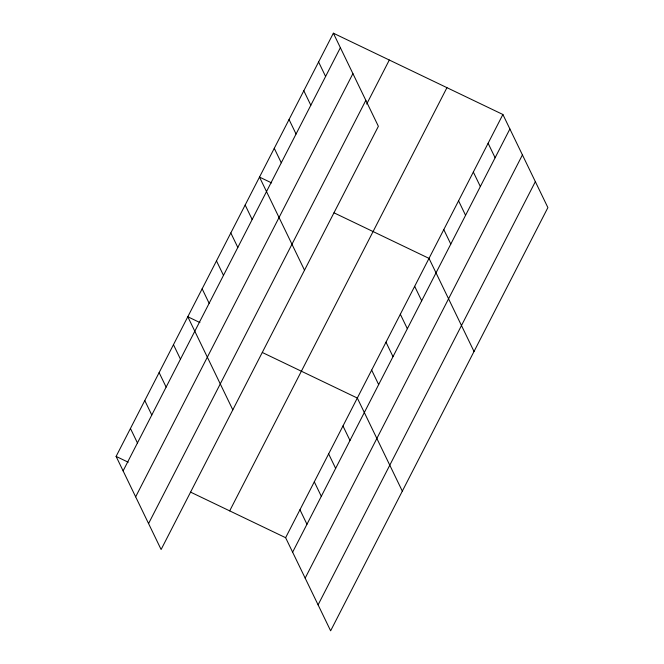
<?xml version="1.0" encoding="UTF-8"?>
<svg xmlns="http://www.w3.org/2000/svg" width="664" height="664" viewBox="0 0 664 664"><rect width="100%" height="100%" fill="white"/><g stroke="black" fill="none" stroke-linecap="round" stroke-linejoin="round"><path stroke-width="1" d="M333.369 33.2L378.38 126.301L161.111 549.51L116.109 456.409L333.369 33.2L502.889 114.49L547.891 207.591L330.63 630.8L285.62 537.699L190.643 492.149M123.106 470.892L340.375 47.684M135.647 496.83L352.916 73.621M148.57 523.564L365.839 100.355M366.686 104.09L389.311 60.026M229.686 510.873L446.947 87.665M285.62 537.699L502.889 114.49M292.625 552.182L509.886 128.974M305.166 578.12L522.427 154.911M318.089 604.854L535.35 181.645M271.618 182.907L259.499 177.089L304.51 270.19M334.033 212.829L429.019 258.379L474.021 351.48M199.922 322.563L187.804 316.753L232.815 409.854M262.338 352.493L357.323 398.043L402.326 491.144M116.109 456.409L128.227 462.219M488.115 143.266L495.112 157.75M473.341 172.051L480.338 186.526M458.567 200.827L465.564 215.302M443.793 229.603L450.79 244.086M318.596 61.976L325.601 76.46M414.676 286.317L421.673 300.792M303.822 90.76L310.827 105.236M400.334 314.246L407.339 328.721M289.048 119.537L296.053 134.012M386 342.176L392.997 356.659M274.273 148.313L281.279 162.796M371.657 370.105L378.654 384.589M245.165 205.027L252.162 219.502M342.981 425.973L349.978 440.448M230.823 232.956L237.82 247.431M328.638 453.902L335.644 468.386M216.481 260.886L223.486 275.369M314.304 481.832L321.301 496.315M202.147 288.815L209.143 303.299M299.962 509.769L306.959 524.245M173.462 344.682L180.467 359.158M159.128 372.612L166.124 387.095M144.785 400.541L151.782 415.025M130.451 428.479L137.448 442.954"/></g></svg>
